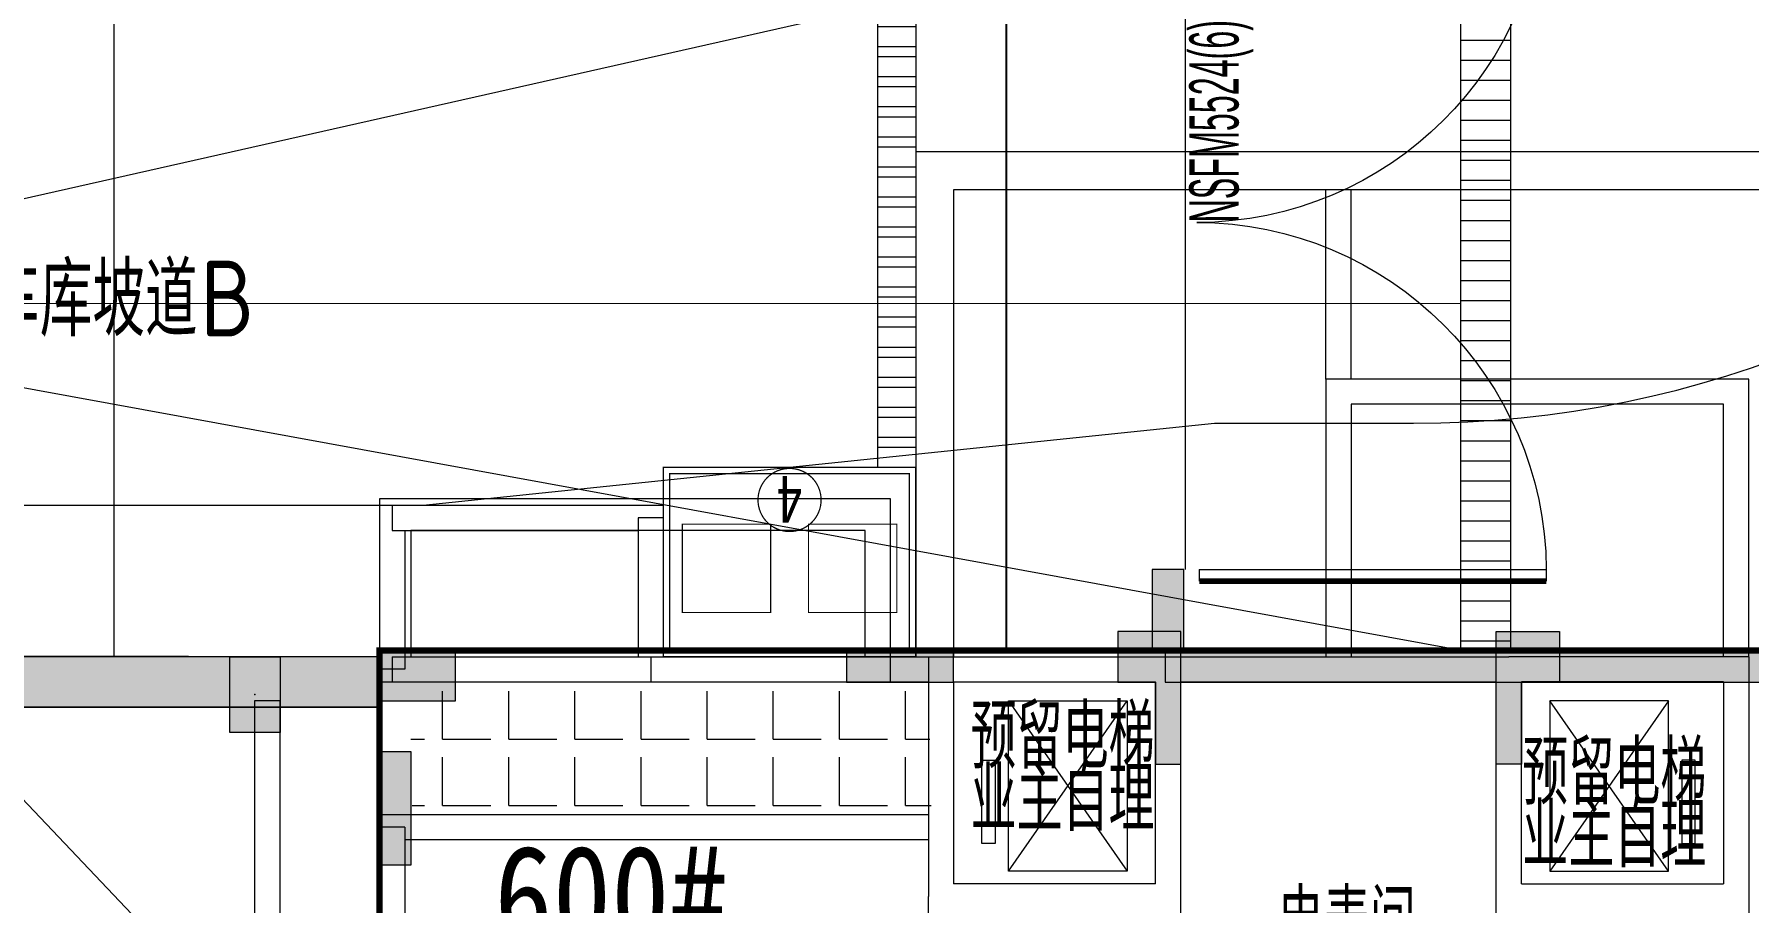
# Model space of a CAD drawing. Extents: x -264757 to 1033689, y 4049843 to 4347093.
# Drawn here: x -84118 to -70533, y 4099708 to 4106591 of the extents above; entities that cross this region are included whole.
import ezdxf
from ezdxf.enums import TextEntityAlignment as Align

# ---------------------------------------------------------------- set-up
doc = ezdxf.new("R2010")
doc.units = 0
doc.header["$LTSCALE"] = 1000
doc.header["$MEASUREMENT"] = 0
doc.linetypes.add('CONTINOUS', pattern=[0])
doc.linetypes.add('DASH', pattern=[0.35, 0.25, -0.1])
doc.layers.add('0-大坑', color=8, linetype='CONTINOUS')
doc.layers.add('AX-01DK-PB01$0$AX-03CK-02-PB01$0$AX-03CK-02-PB01$0$PUB_HATCH', color=8, linetype='Continuous')
doc.layers.add('AX-01DK-PB01$0$AX-03CK-02-PB01$0$人防$0$人防$0$WINDOW_TEXT', color=8, linetype='Continuous', plot=False)
doc.layers.add('无关图层', color=8, linetype='Continuous', lineweight=0)
doc.layers.add('车位归属楼栋范围线', color=7, linetype='Continuous', true_color=0x19e6c7)
doc.styles.add('AX-01DK-PB01$0$AX-03CK-02-PB01$0$人防$0$人防$0$_TCH_WINDOW', font='$ GAD E', dxfattribs={"width": 0.7, "bigfont": '$ GAD C'})
doc.styles.add('AX-01DK-PB01$0$Standard', font='gbenor.shx', dxfattribs={"bigfont": 'gbcbig.shx'})
doc.styles.add('AX-01DK-PB01$1$AX-001DK-01-PB01-02$0$Standard', font='gbenor.shx', dxfattribs={"bigfont": 'gbcbig.shx'})
doc.styles.add('AX-01DK-PB01$1$AX-001DK-01-PB01-02$0$黑体', font='simhei.ttf')
doc.styles.add('坑编号', font='', dxfattribs={"width": 0.8})
doc.styles.get('坑编号').set_extended_font_data('SimSun')

# ---------------------------------------------------------------- blocks, each defined once
blk = doc.blocks.new('*U96')
at = {"layer": '无关图层', "const_width": 10}
for points in [[(1000, 0), (-1000, 0), (-1000, 1500), (1000, 1500)], [(950, 50), (-950, 50), (-950, 1450), (950, 1450)], [(-150, 1050), (-850, 1050), (-850, 350), (-150, 350)], [(850, 1050), (150, 1050), (150, 350), (850, 350)]]:
    blk.add_lwpolyline(points, close=True, dxfattribs=at)
blk.add_lwpolyline([(0, 1492, 0.098491), (-96, 1473, 0.098491), (-177, 1419, 0.098491), (-231, 1338, 0.098491), (-250, 1242, 0.098491), (-231, 1146, 0.098491), (-177, 1065, 0.098491), (-96, 1011, 0.098491), (0, 992, 0.098491), (96, 1011, 0.098491), (177, 1065, 0.098491), (231, 1146, 0.098491), (250, 1242, 0.098491), (231, 1338, 0.098491), (177, 1419, 0.098491), (96, 1473, 0.098491)], format="xyb", close=True, dxfattribs=at)
at = {"layer": '无关图层', "style": '坑编号', "width": 0.8}
blk.add_attdef('X', text='', height=380, dxfattribs=at).set_placement((0, 1242), align=Align.MIDDLE_CENTER)
blk = doc.blocks.new('A$C7ebc1ba0')
at = {"layer": '无关图层'}
ref = blk.add_blockref('*U96', (22656, 37850), dxfattribs=dict(at, xscale=-1))
ref.add_attrib('X', '4', dxfattribs={"layer": '0-大坑', "color": 0, "height": 380, "rotation": 180, "style": '坑编号', "width": 0.8}).set_placement((22656, 39092), align=Align.MIDDLE_CENTER)
blk = doc.blocks.new('SX-CK-PB001-WNC$1$20211103.13313888')
at = {"layer": '无关图层'}
h = blk.add_hatch(color=256, dxfattribs=at)
h.dxf.hatch_style = 1
h.paths.add_polyline_path([(0, 600), (400, 600), (400, 0), (0, 0)])
blk.add_lwpolyline([(0, 600), (400, 600), (400, 0), (0, 0)], close=True, dxfattribs=at)
blk.add_point((200, 300), dxfattribs=at)
blk = doc.blocks.new('AX-01DK-PB01$0$AX-03CK-02-PB01$0$人防$0$人防$0$$U_DORLIB2D$00000002')
at = {"layer": '无关图层'}
for p, q in [((-0.5, 0.545), (-0.5167, 0.545)), ((-0.5, 0.045), (-0.5, 0.545)), ((0.5, 0.045), (0.5, 0.545)), ((0.5, 0.545), (0.5167, 0.545)), ((-0.5, 0.045), (-0.5167, 0.045)), ((-0.5, 0.025), (0.5, 0.025)), ((0.5, 0.045), (0.5167, 0.045))]:
    blk.add_line(p, q, dxfattribs=at)
at = {"layer": '无关图层', "const_width": 0.00833}
for points in [[(-0.5167, 0.045), (-0.5167, 0.545)], [(0.5167, 0.045), (0.5167, 0.545)]]:
    blk.add_lwpolyline(points, dxfattribs=at)
at = {"layer": '无关图层'}
for centre, start, end in [((-0.5042, 0.0408), 0.0945, 89.5248), ((0.5042, 0.0408), 90.4752, 179.9055)]:
    blk.add_arc(centre, 0.5042, start, end, dxfattribs=at)

msp = doc.modelspace()

# ---------------------------------------------------------------- hatches: boundary and pattern name
at = {"layer": 'AX-01DK-PB01$0$AX-03CK-02-PB01$0$AX-03CK-02-PB01$0$PUB_HATCH'}
for points in [[(-75009.6, 4101706.5), (-75009.6, 4102349), (-75259.6, 4102349), (-75259.6, 4101706.5), (-75134.6, 4101623.2)], [(-75158.3, 4101456.5), (-75134.6, 4101456.5), (-75134.6, 4101623.2), (-75259.6, 4101706.5), (-75158.3, 4101706.5)], [(-75134.6, 4101623.2), (-75134.6, 4101456.5), (-63184.2, 4101456.5), (-63434.2, 4101706.5), (-75009.6, 4101706.5)]]:
    msp.add_hatch(color=256, dxfattribs=at).paths.add_polyline_path(points)
at = {"layer": '无关图层'}
h = msp.add_hatch(dxfattribs=at)
h.set_pattern_fill('ANSI32', color=256, scale=50, angle=-45)
h.set_pattern_definition([(360, (-630893.1, 4707520.6), (6e-14, 238.125), []), (360, (-630813.73, 4707441.23), (6e-14, 238.125), [])])
h.paths.add_polyline_path([(-77133.8, 4107655.1), (-77133.8, 4103158), (-77433.8, 4103158), (-77433.8, 4107625.7)])
h = msp.add_hatch(color=256, dxfattribs=at)
h.dxf.hatch_style = 1
h.paths.add_polyline_path([(-75533.3, 4101856.5), (-75533.3, 4101456.5), (-75233.3, 4101456.5), (-75233.3, 4100806.5), (-75033.3, 4100806.5), (-75033.3, 4101856.5)])
for points in [[(-75233.3, 4101456.5), (-75233.3, 4100806.5), (-75033.3, 4100806.5), (-75033.3, 4101856.5), (-75533.3, 4101856.5), (-75533.3, 4101456.5)], [(-72333.7, 4101456.5), (-72333.7, 4100806.5), (-72533.7, 4100806.5), (-72533.7, 4101856.5), (-72033.7, 4101856.5), (-72033.7, 4101456.5)], [(-81384, 4101658), (-89772.7, 4101658), (-89526.9, 4101258), (-81384, 4101258)], [(-80783.7, 4101706.5), (-80783.7, 4101306.5), (-81133.7, 4101306.5), (-81133.7, 4101306.5), (-81383.7, 4101306.5), (-81383.7, 4101706.5)], [(-77683.3, 4101706.5), (-77683.3, 4101456.5), (-76833.3, 4101456.5), (-76833.3, 4101706.5)], [(-81133.7, 4100006.5), (-81383.7, 4100006.5), (-81383.7, 4100406.5), (-81133.7, 4100406.5)]]:
    msp.add_hatch(color=256, dxfattribs=at).paths.add_polyline_path(points)
h = msp.add_hatch(color=256, dxfattribs=at)
h.dxf.hatch_style = 1
h.paths.add_polyline_path([(-72033.7, 4101856.5), (-72033.7, 4101456.5), (-72333.7, 4101456.5), (-72333.7, 4100806.5), (-72533.7, 4100806.5), (-72533.7, 4101856.5)])
h = msp.add_hatch(dxfattribs=at)
h.set_pattern_fill('钢筋混凝土', color=256, scale=100)
h.set_pattern_definition([(45, (-4e-05, 0.0001), (-176.776695, 176.776695), []), (50, (-4e-05, 0.0001), (717.26018, -62.752135), [75, -825]), (355, (-4e-05, 0.0001), (-138.75133, 752.19213), [60, -660]), (100.4514, (59.8, -5.2), (578.50938, 689.43954), [63.74019, -701.14211]), (46.1842, (-4e-05, 200), (1067.24105, -165.51901), [112.5, -1237.5]), (96.6356, (88.9, 186.2), (934.6627, 974.11787), [95.6103, -1051.713]), (351.1842, (-4e-05, 200), (934.66195, 974.1186), [90, -990]), (21, (100, 150), (596.90705, -402.61889), [75, -825]), (326, (100, 150), (243.31533, 725.15005), [60, -660]), (71.4514, (149.74, 116.45), (840.22263, 322.5305), [63.74019, -701.14211]), (37.5, (-4e-05, 0.0001), (12.159855, 332.893854), [0, -652, 0, -670, 0, -662.5]), (7.5, (-4e-05, 0.0001), (263.069537, 394.411712), [0, -382, 0, -637, 0, -252.5]), (327.5, (-223, 0.0001), (533.822436, -22.554872), [0, -250, 0, -780, 0, -1035]), (317.5, (-323, 0.0001), (583.18617, 100.10498), [0, -325, 0, -518, 0, -735])])
h.paths.add_polyline_path([(-91973.1, 4084248), (-95229.6, 4084248), (-95229.6, 4089648), (-91979.6, 4089648), (-91979.6, 4096413.4), (-89526.9, 4101258), (-81384, 4101258), (-81384, 4101658), (-89772.7, 4101658), (-92279.6, 4096706.4), (-92279.6, 4089948), (-95529.6, 4089948), (-95529.6, 4083948), (-92273.1, 4083948), (-92273.1, 4074908), (-91973.1, 4074908)])
h = msp.add_hatch(color=256, dxfattribs=at)
h.dxf.hatch_style = 1
h.paths.add_polyline_path([(-80783.7, 4101706.5), (-80783.7, 4101306.5), (-81133.7, 4101306.5), (-81133.7, 4101306.5), (-81383.7, 4101306.5), (-81383.7, 4101706.5)])
h = msp.add_hatch(color=256, dxfattribs=at)
h.dxf.hatch_style = 1
h.paths.add_polyline_path([(-77683.3, 4101706.5), (-77683.3, 4101456.5), (-76833.3, 4101456.5), (-76833.3, 4101706.5)])
h = msp.add_hatch(color=256, dxfattribs=at)
h.dxf.hatch_style = 1
h.paths.add_polyline_path([(-81383.7, 4100906.5), (-81133.7, 4100906.5), (-81133.7, 4100006.5), (-81383.7, 4100006.5)])

# ---------------------------------------------------------------- linework, layer by layer
for p, q in [((-97871.6, 4114904.4), (-77633.8, 4093608)), ((-72817.6, 4108508.4), (-72817.6, 4101708)), ((-72817.6, 4108508.4), (-72817.6, 4101706.5)), ((-72417.6, 4101706.5), (-72417.6, 4108508.4)), ((-87884, 4104458), (-72812.6, 4107858.4)), ((-76412.8, 4101709), (-76412.8, 4107732.6)), ((-76417.7, 4101708), (-76417.7, 4107710.4)), ((-83484.7, 4101658), (-83484.7, 4107208)), ((-72417.6, 4106542.2), (-72817.6, 4106542.2)), ((-72417.6, 4106383.4), (-72817.6, 4106383.4)), ((-72417.6, 4106224.7), (-72817.6, 4106224.7)), ((-72417.6, 4106065.9), (-72817.6, 4106065.9)), ((-72417.6, 4105907.2), (-72817.6, 4105907.2)), ((-72417.6, 4105748.4), (-72817.6, 4105748.4)), ((-72417.6, 4105589.7), (-72817.6, 4105589.7)), ((-72417.6, 4105430.9), (-72817.6, 4105430.9)), ((-72417.6, 4105272.2), (-72817.6, 4105272.2)), ((-72417.6, 4105113.4), (-72817.6, 4105113.4)), ((-72417.6, 4104954.7), (-72817.6, 4104954.7)), ((-72417.6, 4104795.9), (-72817.6, 4104795.9)), ((-72417.6, 4104637.2), (-72817.6, 4104637.2)), ((-72812.6, 4104453.1), (-87884, 4104458)), ((-72812.6, 4101708), (-87884, 4104458)), ((-72417.6, 4104478.4), (-72817.6, 4104478.4)), ((-72417.6, 4104319.7), (-72817.6, 4104319.7)), ((-72417.6, 4104160.9), (-72817.6, 4104160.9)), ((-72417.6, 4104002.2), (-72817.6, 4104002.2)), ((-72417.6, 4103843.4), (-72817.6, 4103843.4)), ((-72417.6, 4103684.7), (-72817.6, 4103684.7)), ((-81036, 4102858), (-74765.2, 4103508.4)), ((-74765.2, 4103508.4), (-73189.6, 4103508.4)), ((-72417.6, 4103525.9), (-72817.6, 4103525.9)), ((-72417.6, 4103367.2), (-72817.6, 4103367.2)), ((-72417.6, 4103208.4), (-72817.6, 4103208.4)), ((-72417.6, 4103049.7), (-72817.6, 4103049.7)), ((-89084.7, 4102858), (-81036, 4102858)), ((-81383.4, 4102858), (-81383.4, 4101558)), ((-81283.4, 4102858), (-79133.8, 4102858)), ((-81283.4, 4102858), (-81283.4, 4102658)), ((-72417.6, 4102890.9), (-72817.6, 4102890.9)), ((-79333.8, 4102758), (-79333.8, 4101658)), ((-79133.8, 4102758), (-79333.8, 4102758)), ((-79133.8, 4102758), (-79133.8, 4101658)), ((-72417.6, 4102732.2), (-72817.6, 4102732.2)), ((-81283.4, 4102658), (-79333.8, 4102658)), ((-81183.4, 4102658), (-81183.4, 4101558)), ((-72417.6, 4102573.4), (-72817.6, 4102573.4)), ((-75009.6, 4102349), (-75259.6, 4102349)), ((-75259.6, 4102349), (-75259.6, 4101706.5)), ((-75009.6, 4101706.5), (-75009.6, 4102349)), ((-72417.6, 4102414.7), (-72817.6, 4102414.7)), ((-72417.6, 4102255.9), (-72817.6, 4102255.9)), ((-72417.6, 4102097.2), (-72817.6, 4102097.2)), ((-72417.6, 4101938.4), (-72817.6, 4101938.4)), ((-72417.6, 4101779.7), (-72817.6, 4101779.7)), ((-81384, 4101658), (-89772.7, 4101658)), ((-81383.4, 4101658), (-89084.7, 4101665.8)), ((-81384, 4101658), (-81383.4, 4101658)), ((-81384, 4101658), (-81384, 4101458)), ((-81384, 4101258), (-81384, 4101658)), ((-72817.6, 4101708), (-81383.4, 4101708)), ((-81383.4, 4101708), (-81383.4, 4101658)), ((-81283.4, 4101658), (-79233.8, 4101658)), ((-81283.4, 4101658), (-81283.4, 4101458)), ((-79233.8, 4101658), (-77033.4, 4101658)), ((-79233.8, 4101658), (-79233.8, 4101458)), ((-77033.8, 4101658), (-77033.8, 4099758)), ((-77033.8, 4101658), (-75133.8, 4101658)), ((-77033.4, 4101658), (-77033.4, 4101458)), ((-75158.3, 4101706.5), (-75259.6, 4101706.5)), ((-75158.3, 4101706.5), (-75158.3, 4101456.5)), ((-75133.8, 4101658), (-72433.8, 4101658)), ((-75009.6, 4101706.5), (-63434.2, 4101706.5)), ((-72817.6, 4101706.5), (-72417.6, 4101706.5)), ((-70533.4, 4101658), (-72433.8, 4101658)), ((-70533.4, 4101658), (-70533.4, 4099758)), ((-81183.4, 4101558), (-81383.4, 4101558)), ((-81384, 4101458), (-81283.4, 4101458)), ((-81283.4, 4101458), (-79233.8, 4101458)), ((-80882.4, 4101003.1), (-80882.4, 4101384.1)), ((-80358.5, 4101003.1), (-80358.5, 4101384.1)), ((-79834.6, 4101003.1), (-79834.6, 4101384.1)), ((-79310.7, 4101003.1), (-79310.7, 4101384.1)), ((-79233.8, 4101458), (-77033.4, 4101458)), ((-78786.9, 4101003.1), (-78786.9, 4101384.1)), ((-78263, 4101003.1), (-78263, 4101384.1)), ((-77739.1, 4101003.1), (-77739.1, 4101384.1)), ((-77215.2, 4101003.1), (-77215.2, 4101384.1)), ((-76833.8, 4101458), (-76833.8, 4099858)), ((-76833.8, 4101458), (-75233.8, 4101458)), ((-75233.8, 4099858), (-75233.8, 4101458)), ((-75158.3, 4101456.5), (-75134.6, 4101456.5)), ((-75134.6, 4101456.5), (-63184.2, 4101456.5)), ((-75033.8, 4099758), (-75033.8, 4101458)), ((-75033.8, 4101458), (-72533.8, 4101458)), ((-72533.8, 4099758), (-72533.8, 4101458)), ((-72333.8, 4099858), (-72333.8, 4101458)), ((-70733.4, 4101458), (-72333.8, 4101458)), ((-70733.4, 4101458), (-70733.4, 4099858)), ((-81384, 4101258), (-89526.9, 4101258)), ((-82373.4, 4101308), (-82373.4, 4095707.5)), ((-82173.4, 4101308), (-82373.4, 4101308)), ((-82173.4, 4101308), (-82173.4, 4095807.5)), ((-81135.3, 4101003.1), (-81025.2, 4101003.1)), ((-80882.4, 4101003.1), (-80501.4, 4101003.1)), ((-80358.5, 4101003.1), (-79977.5, 4101003.1)), ((-79834.6, 4101003.1), (-79453.6, 4101003.1)), ((-79310.7, 4101003.1), (-78929.7, 4101003.1)), ((-78786.9, 4101003.1), (-78405.9, 4101003.1)), ((-78263, 4101003.1), (-77882, 4101003.1)), ((-77739.1, 4101003.1), (-77358.1, 4101003.1)), ((-77215.2, 4101003.1), (-77022.5, 4101003.1)), ((-80882.4, 4100479.3), (-80882.4, 4100860.3)), ((-80358.5, 4100479.3), (-80358.5, 4100860.3)), ((-79834.6, 4100479.3), (-79834.6, 4100860.3)), ((-79310.7, 4100479.3), (-79310.7, 4100860.3)), ((-78786.9, 4100479.3), (-78786.9, 4100860.3)), ((-78263, 4100479.3), (-78263, 4100860.3)), ((-77739.1, 4100479.3), (-77739.1, 4100860.3)), ((-77215.2, 4100479.3), (-77215.2, 4100860.3)), ((-81383.4, 4100408), (-77033.8, 4100408)), ((-81123.2, 4100479.3), (-81025.2, 4100479.3)), ((-80882.4, 4100479.3), (-80501.4, 4100479.3)), ((-80358.5, 4100479.3), (-79977.5, 4100479.3)), ((-79834.6, 4100479.3), (-79453.6, 4100479.3)), ((-79310.7, 4100479.3), (-78929.7, 4100479.3)), ((-78786.9, 4100479.3), (-78405.9, 4100479.3)), ((-78263, 4100479.3), (-77882, 4100479.3)), ((-77739.1, 4100479.3), (-77358.1, 4100479.3)), ((-77215.2, 4100479.3), (-77010.4, 4100479.3)), ((-77033.8, 4100408), (-77033.8, 4100208)), ((-81383.4, 4100308), (-81383.4, 4094208)), ((-81183.4, 4100308), (-81383.4, 4100308)), ((-81183.4, 4100308), (-81183.4, 4094208)), ((-81183.4, 4100208), (-77033.8, 4100208)), ((-75233.8, 4099858), (-76833.8, 4099858)), ((-72333.8, 4099858), (-70733.4, 4099858)), ((-77033.8, 4097908), (-77033.8, 4099758)), ((-75033.8, 4097908), (-75033.8, 4099758)), ((-72533.8, 4097908), (-72533.8, 4099758)), ((-70533.4, 4099758), (-70533.4, 4097908))]:
    msp.add_line(p, q, dxfattribs=at)
for points in [[(-77133.8, 4107655.1), (-77133.8, 4103158), (-77433.8, 4103158), (-77433.8, 4107625.7), (-77133.8, 4107655.1)], [(-68733.4, 4101658), (-68733.4, 4105658), (-77133.8, 4105658), (-77133.8, 4101658)], [(-69033.4, 4101658), (-69033.4, 4105358), (-76833.8, 4105358), (-76833.8, 4101658)], [(-73883.6, 4103858), (-73883.5, 4105358)], [(-73683.6, 4103858), (-73683.5, 4105358)], [(-70533.4, 4101658), (-70533.4, 4103858), (-73883.7, 4103858), (-73883.7, 4101658)], [(-70733.4, 4101658), (-70733.4, 4103658), (-73683.7, 4103658), (-73683.7, 4101658)], [(-81383.7, 4101456.4), (-77334.2, 4101458), (-77334.2, 4102908), (-81383.8, 4102908), (-81383.7, 4101456.4)], [(-76398.8, 4099958), (-75458.8, 4101308)], [(-76398.8, 4101308), (-75458.8, 4099958)], [(-71168.8, 4099958), (-72108.8, 4101308)], [(-71168.8, 4101308), (-72108.8, 4099958)]]:
    msp.add_lwpolyline(points, dxfattribs=at)
for points in [[(-77534.2, 4101658), (-77534.2, 4102658), (-81133.8, 4102658), (-81133.8, 4101658)], [(-75533.3, 4101856.5), (-75533.3, 4101456.5), (-75233.3, 4101456.5), (-75233.3, 4100806.5), (-75033.3, 4100806.5), (-75033.3, 4101856.5)], [(-75233.3, 4101456.5), (-75233.3, 4100806.5), (-75033.3, 4100806.5), (-75033.3, 4101856.5), (-75533.3, 4101856.5), (-75533.3, 4101456.5)], [(-72033.7, 4101856.5), (-72033.7, 4101456.5), (-72333.7, 4101456.5), (-72333.7, 4100806.5), (-72533.7, 4100806.5), (-72533.7, 4101856.5)], [(-72333.7, 4101456.5), (-72333.7, 4100806.5), (-72533.7, 4100806.5), (-72533.7, 4101856.5), (-72033.7, 4101856.5), (-72033.7, 4101456.5)], [(-91973.1, 4084248), (-95229.6, 4084248), (-95229.6, 4089648), (-91979.6, 4089648), (-91979.6, 4096413.4), (-89526.9, 4101258), (-81384, 4101258), (-81384, 4101658), (-89772.7, 4101658), (-92279.6, 4096706.4), (-92279.6, 4089948), (-95529.6, 4089948), (-95529.6, 4083948), (-92273.1, 4083948), (-92273.1, 4074908), (-91973.1, 4074908)], [(-80783.7, 4101706.5), (-80783.7, 4101306.5), (-81133.7, 4101306.5), (-81133.7, 4101306.5), (-81383.7, 4101306.5), (-81383.7, 4101706.5)], [(-80783.7, 4101706.5), (-80783.7, 4101306.5), (-81133.7, 4101306.5), (-81133.7, 4101306.5), (-81383.7, 4101306.5), (-81383.7, 4101706.5)], [(-77683.3, 4101706.5), (-77683.3, 4101456.5), (-76833.3, 4101456.5), (-76833.3, 4101706.5)], [(-76398.8, 4101308), (-75458.8, 4101308), (-75458.8, 4099958), (-76398.8, 4099958)], [(-71168.8, 4101308), (-72108.8, 4101308), (-72108.8, 4099958), (-71168.8, 4099958)], [(-81383.7, 4100906.5), (-81133.7, 4100906.5), (-81133.7, 4100006.5), (-81383.7, 4100006.5)], [(-76608.8, 4100838), (-76503.8, 4100838), (-76503.8, 4100178), (-76608.8, 4100178)], [(-70958.8, 4100838), (-71063.8, 4100838), (-71063.8, 4100178), (-70958.8, 4100178)], [(-81133.7, 4100006.5), (-81383.7, 4100006.5), (-81383.7, 4100406.5), (-81133.7, 4100406.5)]]:
    msp.add_lwpolyline(points, close=True, dxfattribs=at)
at = {"layer": '无关图层', "ltscale": 0.5}
msp.add_lwpolyline([(-77683.3, 4101706.5), (-77683.3, 4101456.5), (-76833.3, 4101456.5), (-76833.3, 4101706.5)], close=True, dxfattribs=at)
at = {"layer": '无关图层'}
msp.add_arc((-73189.6, 4111858.4), 8350, 270, 0, dxfattribs=at)
at = {"layer": '车位归属楼栋范围线', "linetype": 'DASH', "ltscale": 5, "const_width": 50}
msp.add_lwpolyline([(-92251.6, 4088108), (-81387.5, 4088108), (-81379.6, 4093406.5), (-81383.3, 4093408), (-81383.3, 4101708), (-63434.2, 4101708), (-63434.2, 4102906.5), (-62583.8, 4102906.5), (-62583.8, 4105426.9), (-63389.6, 4105426.9), (-63389.6, 4117008), (-69689.6, 4117008), (-69689.6, 4111378), (-81083.6, 4111378), (-81083.6, 4129158.4)], dxfattribs=at)

# ---------------------------------------------------------------- block references
at = {"layer": '无关图层'}
ref = msp.add_blockref('AX-01DK-PB01$0$AX-03CK-02-PB01$0$人防$0$人防$0$$U_DORLIB2D$00000002', (-75134.6, 4105099), dxfattribs=dict(at, xscale=-5500, yscale=5500, zscale=250, rotation=270.0000208892157))
ref.add_attrib('A', 'NSFM5524(6)', (-74575.8, 4105099), dxfattribs={"layer": 'AX-01DK-PB01$0$AX-03CK-02-PB01$0$人防$0$人防$0$WINDOW_TEXT', "height": 390, "rotation": 90.00002, "style": 'AX-01DK-PB01$0$AX-03CK-02-PB01$0$人防$0$人防$0$_TCH_WINDOW', "width": 0.49})
for name, p in [('A$C7ebc1ba0', (-100789.6, 4063808)), ('SX-CK-PB001-WNC$1$20211103.13313888', (-82569.6, 4101058))]:
    msp.add_blockref(name, p, dxfattribs=at)

# ---------------------------------------------------------------- texts
for s, height, style, p in [('车库坡道', 578.72, 'AX-01DK-PB01$1$AX-001DK-01-PB01-02$0$Standard', (-84491, 4104197)), ('B', 600, 'AX-01DK-PB01$1$AX-001DK-01-PB01-02$0$Standard', (-82805.8, 4104197)), ('预留电梯', 506.38, 'AX-01DK-PB01$0$Standard', (-76699.4, 4100771.2)), ('预留电梯', 506.38, 'AX-01DK-PB01$0$Standard', (-72327.4, 4100484.6)), ('业主自理', 506.38, 'AX-01DK-PB01$0$Standard', (-76699.4, 4100276.8)), ('业主自理', 506.38, 'AX-01DK-PB01$0$Standard', (-72327.4, 4099990.2)), ('电表间', 506.38, 'AX-01DK-PB01$0$Standard', (-74265.2, 4099306.3))]:
    msp.add_text(s, height=height, dxfattribs=dict(at, style=style)).set_placement(p)
at = {"layer": '无关图层', "style": 'AX-01DK-PB01$1$AX-001DK-01-PB01-02$0$黑体', "width": 0.85}
msp.add_text('600#', height=800, dxfattribs=at).set_placement((-80472.6, 4099361.5))

doc.saveas('drawing.dxf')
